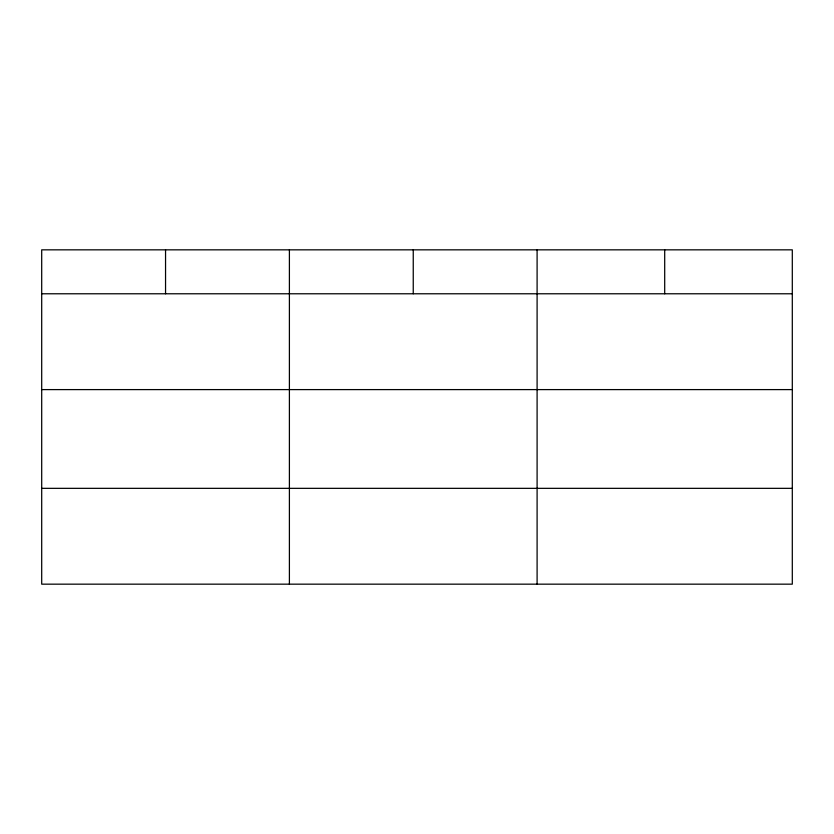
<?xml version="1.0" encoding="UTF-8"?>
<svg xmlns="http://www.w3.org/2000/svg" width="834" height="834" viewBox="0 0 834 834"><rect width="100%" height="100%" fill="white"/><g stroke="black" fill="none" stroke-linecap="round" stroke-linejoin="round"><path stroke-width="1.25" d="M792.3 389.603L792.3 249.835L41.7 249.835L41.7 584.165L792.3 584.165L792.3 389.603L41.7 389.603M41.7 293.776L792.3 293.776M41.7 488.338L792.3 488.338M664.698 249.835L664.698 293.776M537.096 249.835L537.096 584.165M413.247 249.835L413.247 293.776M289.398 249.835L289.398 584.165M165.549 249.835L165.549 293.776"/></g></svg>
